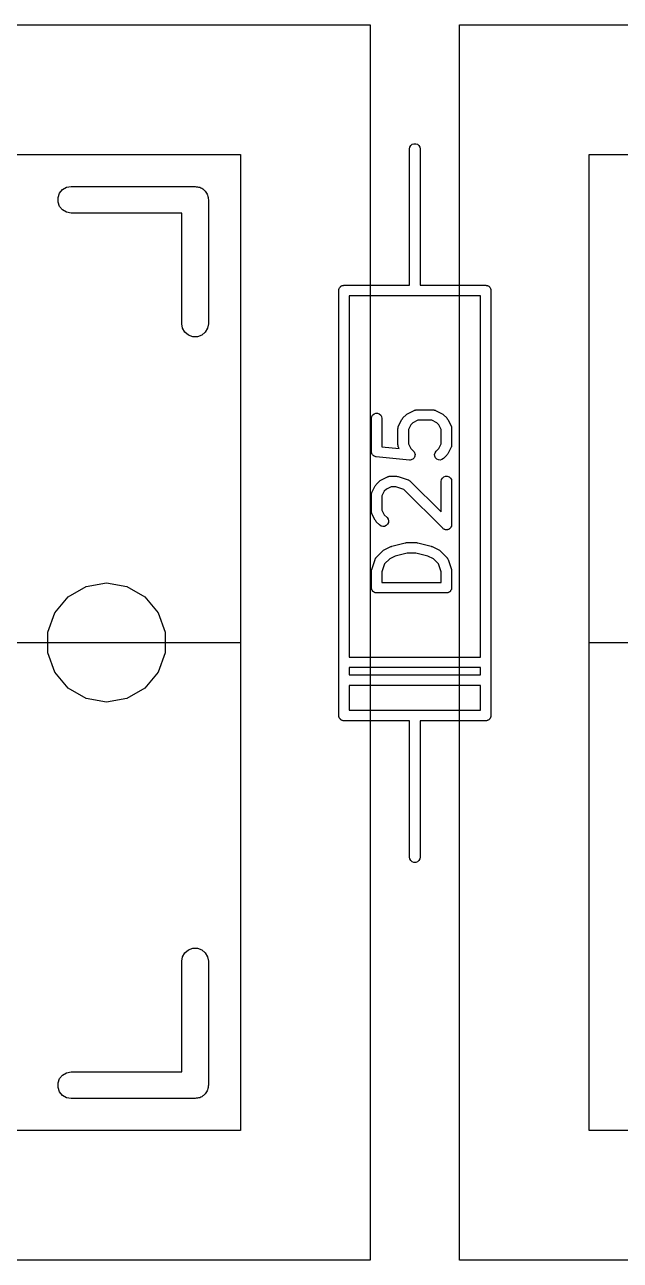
# Model space of a CAD drawing. Header units: millimetres. Extents: x 30 to 728, y -111 to 447.
# Drawn here: x 144.01 to 152.55, y 140.22 to 157.95 of the extents above; entities that cross this region are included whole.
import ezdxf

# ---------------------------------------------------------------- set-up
doc = ezdxf.new("R2010")
doc.units = ezdxf.units.MM
for name, color, linetype in [('BLACK', 7, 'Continuous'), ('プレート', 6, 'Continuous'), ('参照キーキャップ', 7, 'Continuous'), ('寸法', 21, 'Continuous')]:
    doc.layers.add(name, color=color, linetype=linetype)
doc.layers.add('補助線', color=4, linetype='Continuous', transparency=0.8)

# ---------------------------------------------------------------- blocks, each defined once
blk = doc.blocks.new('hhskb-F.SilkS')
at = {"layer": 'BLACK'}
for p, q in [((115.925, -71.92), (115.93, -71.8943)), ((115.925, -73.19), (115.925, -71.92)), ((115.93, -71.8943), (115.943, -71.8718)), ((115.943, -71.8718), (115.962, -71.855)), ((115.962, -71.855), (115.987, -71.8461)), ((115.987, -71.8461), (116.013, -71.8461)), ((116.013, -71.8461), (116.037, -71.855)), ((116.037, -71.855), (116.057, -71.8718)), ((116.057, -71.8718), (116.07, -71.8943)), ((116.07, -71.8943), (116.075, -71.92)), ((116.075, -71.92), (116.075, -73.19)), ((110.95, -72.5041), (111.007, -72.471)), ((111.007, -72.471), (111.072, -72.4595)), ((111.072, -72.4595), (112.85, -72.4595)), ((112.85, -72.4595), (112.866, -72.4624)), ((112.866, -72.4624), (112.883, -72.4624)), ((112.883, -72.4624), (112.899, -72.4681)), ((112.899, -72.4681), (112.915, -72.471)), ((112.915, -72.471), (112.93, -72.4793)), ((112.93, -72.4793), (112.945, -72.485)), ((110.884, -72.6169), (110.907, -72.5547)), ((110.884, -72.6831), (110.884, -72.6169)), ((110.907, -72.5547), (110.95, -72.5041)), ((112.945, -72.485), (112.958, -72.4957)), ((112.958, -72.4957), (112.972, -72.5041)), ((112.972, -72.5041), (112.983, -72.5168)), ((112.983, -72.5168), (112.996, -72.5275)), ((112.996, -72.5275), (113.004, -72.542)), ((113.004, -72.542), (113.015, -72.5547)), ((113.015, -72.5547), (113.021, -72.5704)), ((113.021, -72.5704), (113.029, -72.5848)), ((113.029, -72.5848), (113.032, -72.6013)), ((113.032, -72.6013), (113.038, -72.6169)), ((113.038, -72.6169), (113.038, -72.6336)), ((113.038, -72.6336), (113.04, -72.65)), ((113.04, -72.65), (113.04, -74.428)), ((110.907, -72.7452), (110.884, -72.6831)), ((110.95, -72.7959), (110.907, -72.7452)), ((111.007, -72.829), (110.95, -72.7959)), ((111.072, -72.8405), (111.007, -72.829)), ((112.659, -72.8405), (111.072, -72.8405)), ((112.659, -74.428), (112.659, -72.8405)), ((115.925, -73.877), (115.925, -73.19)), ((116.075, -73.19), (116.075, -73.877)), ((114.927, -73.9038), (114.932, -73.8996)), ((114.932, -73.8996), (114.936, -73.8945)), ((114.936, -73.8945), (114.941, -73.8913)), ((114.941, -73.8913), (114.947, -73.887)), ((114.947, -73.887), (114.953, -73.8848)), ((114.953, -73.8848), (114.958, -73.8815)), ((114.958, -73.8815), (114.965, -73.8804)), ((114.965, -73.8804), (114.971, -73.8781)), ((114.971, -73.8781), (114.978, -73.8781)), ((114.978, -73.8781), (114.984, -73.877)), ((114.984, -73.877), (115.925, -73.877)), ((116.075, -73.877), (117.016, -73.877)), ((117.016, -73.877), (117.022, -73.8781)), ((117.022, -73.8781), (117.029, -73.8781)), ((117.029, -73.8781), (117.035, -73.8804)), ((117.035, -73.8804), (117.042, -73.8815)), ((117.042, -73.8815), (117.047, -73.8848)), ((117.047, -73.8848), (117.053, -73.887)), ((117.053, -73.887), (117.059, -73.8913)), ((117.059, -73.8913), (117.064, -73.8945)), ((117.064, -73.8945), (117.068, -73.8996)), ((117.068, -73.8996), (117.073, -73.9038)), ((114.909, -73.952), (114.91, -73.9455)), ((114.909, -80.048), (114.909, -73.952)), ((114.91, -73.939), (114.912, -73.9328)), ((114.91, -73.9455), (114.91, -73.939)), ((114.912, -73.9328), (114.914, -73.9263)), ((114.914, -73.9263), (114.917, -73.9207)), ((114.917, -73.9207), (114.919, -73.9145)), ((114.919, -73.9145), (114.923, -73.9095)), ((114.923, -73.9095), (114.927, -73.9038)), ((116, -74.027), (115.059, -74.027)), ((115.059, -74.027), (115.059, -79.211)), ((116.941, -74.027), (116, -74.027)), ((116.941, -79.211), (116.941, -74.027)), ((117.073, -73.9038), (117.077, -73.9095)), ((117.077, -73.9095), (117.081, -73.9145)), ((117.081, -73.9145), (117.083, -73.9207)), ((117.083, -73.9207), (117.086, -73.9263)), ((117.086, -73.9263), (117.088, -73.9328)), ((117.088, -73.9328), (117.09, -73.939)), ((117.09, -73.939), (117.09, -73.9455)), ((117.09, -73.9455), (117.091, -73.952)), ((117.091, -73.952), (117.091, -80.048)), ((112.671, -74.4932), (112.659, -74.428)), ((113.04, -74.428), (113.029, -74.4932)), ((112.704, -74.5505), (112.671, -74.4932)), ((112.755, -74.593), (112.704, -74.5505)), ((112.817, -74.6156), (112.755, -74.593)), ((112.945, -74.593), (112.883, -74.6156)), ((112.996, -74.5505), (112.945, -74.593)), ((113.029, -74.4932), (112.996, -74.5505)), ((112.883, -74.6156), (112.817, -74.6156)), ((115.895, -75.7186), (115.99, -75.671)), ((115.99, -75.671), (115.994, -75.6698)), ((115.994, -75.6698), (115.998, -75.6676)), ((115.998, -75.6676), (116.007, -75.6661)), ((116.007, -75.6661), (116.015, -75.6636)), ((116.015, -75.6636), (116.02, -75.6638)), ((116.02, -75.6638), (116.024, -75.6631)), ((116.024, -75.6631), (116.262, -75.6631)), ((116.262, -75.6631), (116.266, -75.6638)), ((116.266, -75.6638), (116.27, -75.6636)), ((116.27, -75.6636), (116.279, -75.6661)), ((116.279, -75.6661), (116.288, -75.6676)), ((116.288, -75.6676), (116.291, -75.6698)), ((116.291, -75.6698), (116.295, -75.671)), ((116.295, -75.671), (116.391, -75.7186)), ((115.377, -75.7857), (115.382, -75.7601)), ((115.377, -76.2619), (115.377, -75.7857)), ((115.382, -75.7601), (115.395, -75.7375)), ((115.395, -75.7375), (115.415, -75.7208)), ((115.415, -75.7208), (115.439, -75.7119)), ((115.439, -75.7119), (115.465, -75.7119)), ((115.465, -75.7119), (115.49, -75.7208)), ((115.49, -75.7208), (115.51, -75.7375)), ((115.51, -75.7375), (115.523, -75.7601)), ((115.523, -75.7601), (115.527, -75.7857)), ((115.527, -75.7857), (115.527, -76.194)), ((115.766, -75.895), (115.814, -75.7998)), ((115.814, -75.7998), (115.821, -75.7901)), ((115.821, -75.7901), (115.828, -75.7803)), ((115.828, -75.7803), (115.876, -75.7327)), ((115.876, -75.7327), (115.885, -75.7258)), ((115.885, -75.7258), (115.895, -75.7186)), ((115.973, -75.8474), (115.943, -75.8778)), ((116.042, -75.8131), (115.973, -75.8474)), ((116.244, -75.8131), (116.042, -75.8131)), ((116.313, -75.8474), (116.244, -75.8131)), ((116.343, -75.8778), (116.313, -75.8474)), ((116.391, -75.7186), (116.4, -75.7258)), ((116.4, -75.7258), (116.41, -75.7327)), ((116.41, -75.7327), (116.458, -75.7803)), ((116.458, -75.7803), (116.465, -75.7901)), ((116.465, -75.7901), (116.472, -75.7998)), ((116.472, -75.7998), (116.519, -75.895)), ((115.758, -75.9286), (115.759, -75.9243)), ((115.758, -76.1667), (115.758, -75.9286)), ((115.759, -75.92), (115.761, -75.9116)), ((115.759, -75.9243), (115.759, -75.92)), ((115.761, -75.9116), (115.763, -75.9029)), ((115.763, -75.9029), (115.765, -75.8992)), ((115.765, -75.8992), (115.766, -75.895)), ((115.943, -75.8778), (115.908, -75.9463)), ((115.908, -75.9463), (115.908, -76.149)), ((116.377, -75.9463), (116.343, -75.8778)), ((116.377, -76.149), (116.377, -75.9463)), ((116.519, -75.895), (116.521, -75.8992)), ((116.521, -75.8992), (116.523, -75.9029)), ((116.523, -75.9029), (116.524, -75.9116)), ((116.524, -75.9116), (116.527, -75.92)), ((116.527, -75.92), (116.527, -75.9243)), ((116.527, -75.9243), (116.527, -75.9286)), ((116.527, -75.9286), (116.527, -76.1667)), ((115.527, -76.194), (115.776, -76.2189)), ((115.759, -76.1709), (115.758, -76.1667)), ((115.759, -76.1752), (115.759, -76.1709)), ((115.761, -76.1837), (115.759, -76.1752)), ((115.763, -76.1923), (115.761, -76.1837)), ((115.765, -76.1961), (115.763, -76.1923)), ((115.766, -76.2002), (115.765, -76.1961)), ((115.776, -76.2189), (115.766, -76.2002)), ((115.908, -76.149), (115.943, -76.2175)), ((116.343, -76.2175), (116.377, -76.149)), ((116.519, -76.2002), (116.472, -76.2954)), ((116.521, -76.1961), (116.519, -76.2002)), ((116.523, -76.1923), (116.521, -76.1961)), ((116.524, -76.1837), (116.523, -76.1923)), ((116.527, -76.1752), (116.524, -76.1837)), ((116.527, -76.1667), (116.527, -76.1709)), ((116.527, -76.1709), (116.527, -76.1752)), ((115.378, -76.2647), (115.377, -76.2619)), ((115.378, -76.2675), (115.378, -76.2647)), ((115.38, -76.2775), (115.378, -76.2675)), ((115.382, -76.2876), (115.38, -76.2775)), ((115.383, -76.29), (115.382, -76.2876)), ((115.384, -76.2928), (115.383, -76.29)), ((115.39, -76.3012), (115.384, -76.2928)), ((115.395, -76.3101), (115.39, -76.3012)), ((115.397, -76.3119), (115.395, -76.3101)), ((115.399, -76.3143), (115.397, -76.3119)), ((115.407, -76.3203), (115.399, -76.3143)), ((115.415, -76.3269), (115.407, -76.3203)), ((115.418, -76.3278), (115.415, -76.3269)), ((115.42, -76.3295), (115.418, -76.3278)), ((115.43, -76.3323), (115.42, -76.3295)), ((115.439, -76.3358), (115.43, -76.3323)), ((115.442, -76.3358), (115.439, -76.3358)), ((115.445, -76.3365), (115.442, -76.3358)), ((115.921, -76.3842), (115.445, -76.3365)), ((115.947, -76.3822), (115.934, -76.3831)), ((115.943, -76.2175), (115.982, -76.2565)), ((115.948, -76.382), (115.947, -76.3822)), ((115.959, -76.3767), (115.948, -76.382)), ((115.948, -76.382), (115.948, -76.382)), ((115.971, -76.3715), (115.959, -76.3767)), ((115.972, -76.371), (115.971, -76.3712)), ((115.971, -76.3712), (115.971, -76.3715)), ((115.98, -76.3621), (115.972, -76.371)), ((115.989, -76.3533), (115.98, -76.3621)), ((115.982, -76.2565), (115.982, -76.2569)), ((115.982, -76.2569), (115.982, -76.2572)), ((115.982, -76.2572), (115.989, -76.2676)), ((115.989, -76.2676), (115.997, -76.2778)), ((115.99, -76.3529), (115.989, -76.3533)), ((115.995, -76.3412), (115.99, -76.3525)), ((115.99, -76.3525), (115.99, -76.3529)), ((116.001, -76.3298), (115.995, -76.3412)), ((115.997, -76.2778), (115.997, -76.2783)), ((115.997, -76.2783), (115.997, -76.2787)), ((115.997, -76.2787), (116, -76.2909)), ((116, -76.2909), (116.003, -76.303)), ((116.002, -76.3165), (116.001, -76.3289)), ((116.001, -76.3289), (116.001, -76.3294)), ((116.001, -76.3294), (116.001, -76.3298)), ((116.003, -76.3039), (116.002, -76.3165)), ((116.003, -76.303), (116.003, -76.3035)), ((116.003, -76.3035), (116.003, -76.3039)), ((116.282, -76.303), (116.289, -76.2778)), ((116.285, -76.3289), (116.282, -76.303)), ((116.296, -76.3525), (116.285, -76.3289)), ((116.289, -76.2778), (116.304, -76.2565)), ((116.314, -76.371), (116.296, -76.3525)), ((116.304, -76.2565), (116.343, -76.2175)), ((116.338, -76.382), (116.314, -76.371)), ((116.364, -76.3842), (116.338, -76.382)), ((116.389, -76.3775), (116.364, -76.3842)), ((116.41, -76.3626), (116.389, -76.3775)), ((116.458, -76.3149), (116.41, -76.3626)), ((116.465, -76.3051), (116.458, -76.3149)), ((116.472, -76.2954), (116.465, -76.3051)), ((115.922, -76.3841), (115.921, -76.3842)), ((115.934, -76.3831), (115.922, -76.3842)), ((115.922, -76.3842), (115.922, -76.3841)), ((115.44, -76.7425), (115.447, -76.7327)), ((115.447, -76.7327), (115.495, -76.6851)), ((115.495, -76.6851), (115.504, -76.6782)), ((115.504, -76.6782), (115.514, -76.671)), ((115.514, -76.671), (115.609, -76.6234)), ((115.609, -76.6234), (115.613, -76.6222)), ((115.613, -76.6222), (115.617, -76.62)), ((115.617, -76.62), (115.626, -76.6185)), ((115.626, -76.6185), (115.634, -76.616)), ((115.634, -76.616), (115.639, -76.6162)), ((115.639, -76.6162), (115.643, -76.6155)), ((115.643, -76.6155), (115.738, -76.6155)), ((115.738, -76.6155), (115.75, -76.6176)), ((115.75, -76.6176), (115.762, -76.6193)), ((115.762, -76.6193), (115.905, -76.6669)), ((115.905, -76.6669), (115.908, -76.669)), ((115.908, -76.669), (115.913, -76.6701)), ((115.913, -76.6701), (115.92, -76.6752)), ((115.92, -76.6752), (115.928, -76.6793)), ((115.928, -76.6793), (115.93, -76.6826)), ((115.93, -76.6826), (115.934, -76.6851)), ((115.934, -76.6851), (116.377, -77.1285)), ((116.377, -76.6905), (116.382, -76.6648)), ((116.377, -77.1285), (116.377, -76.6905)), ((116.382, -76.6648), (116.395, -76.6423)), ((116.395, -76.6423), (116.415, -76.6255)), ((116.415, -76.6255), (116.439, -76.6166)), ((116.439, -76.6166), (116.465, -76.6166)), ((116.465, -76.6166), (116.49, -76.6255)), ((116.49, -76.6255), (116.51, -76.6423)), ((116.51, -76.6423), (116.523, -76.6648)), ((116.523, -76.6648), (116.527, -76.6905)), ((116.527, -76.6905), (116.527, -77.3095)), ((115.377, -76.881), (115.378, -76.8767)), ((115.377, -77.119), (115.377, -76.881)), ((115.378, -76.8724), (115.38, -76.864)), ((115.378, -76.8767), (115.378, -76.8724)), ((115.38, -76.864), (115.382, -76.8553)), ((115.382, -76.8553), (115.384, -76.8516)), ((115.384, -76.8516), (115.385, -76.8474)), ((115.385, -76.8474), (115.433, -76.7522)), ((115.433, -76.7522), (115.44, -76.7425)), ((115.562, -76.8301), (115.527, -76.8987)), ((115.527, -76.8987), (115.527, -77.1013)), ((115.592, -76.7997), (115.562, -76.8301)), ((115.661, -76.7655), (115.592, -76.7997)), ((115.726, -76.7655), (115.661, -76.7655)), ((115.84, -76.8036), (115.726, -76.7655)), ((116.399, -77.3626), (115.84, -76.8036)), ((115.378, -77.1233), (115.377, -77.119)), ((115.378, -77.1276), (115.378, -77.1233)), ((115.38, -77.136), (115.378, -77.1276)), ((115.382, -77.1447), (115.38, -77.136)), ((115.384, -77.1484), (115.382, -77.1447)), ((115.385, -77.1526), (115.384, -77.1484)), ((115.433, -77.2478), (115.385, -77.1526)), ((115.44, -77.2575), (115.433, -77.2478)), ((115.447, -77.2673), (115.44, -77.2575)), ((115.495, -77.3149), (115.447, -77.2673)), ((115.527, -77.1013), (115.562, -77.1699)), ((115.562, -77.1699), (115.601, -77.2089)), ((115.601, -77.2089), (115.616, -77.2302)), ((115.616, -77.2302), (115.622, -77.2554)), ((115.622, -77.2554), (115.62, -77.2813)), ((115.516, -77.3299), (115.495, -77.3149)), ((115.541, -77.3366), (115.516, -77.3299)), ((115.567, -77.3343), (115.541, -77.3366)), ((115.591, -77.3233), (115.567, -77.3343)), ((115.609, -77.3049), (115.591, -77.3233)), ((115.62, -77.2813), (115.609, -77.3049)), ((116.407, -77.3682), (116.399, -77.3626)), ((116.415, -77.3745), (116.407, -77.3682)), ((116.418, -77.3756), (116.415, -77.3745)), ((116.421, -77.3775), (116.418, -77.3756)), ((116.43, -77.38), (116.421, -77.3775)), ((116.439, -77.3834), (116.43, -77.38)), ((116.443, -77.3834), (116.439, -77.3834)), ((116.446, -77.3842), (116.443, -77.3834)), ((116.456, -77.3834), (116.446, -77.3842)), ((116.465, -77.3834), (116.456, -77.3834)), ((116.469, -77.3823), (116.465, -77.3834)), ((116.472, -77.382), (116.469, -77.3823)), ((116.481, -77.3778), (116.472, -77.382)), ((116.49, -77.3745), (116.481, -77.3778)), ((116.492, -77.3724), (116.49, -77.3745)), ((116.495, -77.371), (116.492, -77.3724)), ((116.502, -77.364), (116.495, -77.371)), ((116.51, -77.3577), (116.502, -77.364)), ((116.511, -77.3549), (116.51, -77.3577)), ((116.514, -77.3525), (116.511, -77.3549)), ((116.518, -77.3437), (116.514, -77.3525)), ((116.523, -77.3352), (116.518, -77.3437)), ((116.525, -77.3289), (116.523, -77.3319)), ((116.523, -77.3319), (116.523, -77.3352)), ((116.526, -77.3192), (116.525, -77.3289)), ((116.527, -77.3095), (116.526, -77.3192)), ((115.657, -77.6234), (115.665, -77.6211)), ((115.665, -77.6211), (115.672, -77.6177)), ((115.672, -77.6177), (115.863, -77.5701)), ((115.863, -77.5701), (115.872, -77.5695)), ((115.872, -77.5695), (115.881, -77.5679)), ((115.881, -77.5679), (116.024, -77.5679)), ((116.024, -77.5679), (116.033, -77.5695)), ((116.033, -77.5695), (116.042, -77.5701)), ((116.042, -77.5701), (116.232, -77.6177)), ((116.232, -77.6177), (116.24, -77.6211)), ((116.24, -77.6211), (116.248, -77.6234)), ((115.432, -77.8016), (115.437, -77.7944)), ((115.437, -77.7944), (115.441, -77.7867)), ((115.441, -77.7867), (115.444, -77.7838)), ((115.444, -77.7838), (115.447, -77.7803)), ((115.447, -77.7803), (115.542, -77.6851)), ((115.542, -77.6851), (115.552, -77.6782)), ((115.552, -77.6782), (115.562, -77.671)), ((115.562, -77.671), (115.657, -77.6234)), ((115.64, -77.7997), (115.566, -77.8738)), ((115.717, -77.7612), (115.64, -77.7997)), ((115.89, -77.7179), (115.717, -77.7612)), ((116.015, -77.7179), (115.89, -77.7179)), ((116.188, -77.7612), (116.015, -77.7179)), ((116.265, -77.7997), (116.188, -77.7612)), ((116.248, -77.6234), (116.343, -77.671)), ((116.339, -77.8738), (116.265, -77.7997)), ((116.343, -77.671), (116.353, -77.6782)), ((116.353, -77.6782), (116.363, -77.6851)), ((116.363, -77.6851), (116.458, -77.7803)), ((116.458, -77.7803), (116.46, -77.7838)), ((116.46, -77.7838), (116.464, -77.7867)), ((116.464, -77.7867), (116.468, -77.7944)), ((116.468, -77.7944), (116.473, -77.8016)), ((115.377, -77.9762), (115.379, -77.9643)), ((115.377, -78.2143), (115.377, -77.9762)), ((115.379, -77.9643), (115.381, -77.9525)), ((115.381, -77.9525), (115.429, -77.8096)), ((115.429, -77.8096), (115.431, -77.8058)), ((115.431, -77.8058), (115.432, -77.8016)), ((115.566, -77.8738), (115.527, -77.9884)), ((116.377, -77.9884), (116.339, -77.8738)), ((116.473, -77.8016), (116.474, -77.8058)), ((116.474, -77.8058), (116.476, -77.8096)), ((116.476, -77.8096), (116.524, -77.9525)), ((116.524, -77.9525), (116.525, -77.9643)), ((116.525, -77.9643), (116.527, -77.9762)), ((116.527, -77.9762), (116.527, -78.2143)), ((111.288, -78.1974), (111.58, -78.1458)), ((111.58, -78.1458), (111.872, -78.1974)), ((115.527, -77.9884), (115.527, -78.1393)), ((115.527, -78.1393), (116.377, -78.1393)), ((116.377, -78.1393), (116.377, -77.9884)), ((111.031, -78.3457), (111.288, -78.1974)), ((111.872, -78.1974), (112.129, -78.3457)), ((115.379, -78.2207), (115.377, -78.2143)), ((115.379, -78.2273), (115.379, -78.2207)), ((115.381, -78.2335), (115.379, -78.2273)), ((115.382, -78.2399), (115.381, -78.2335)), ((115.385, -78.2456), (115.382, -78.2399)), ((115.387, -78.2518), (115.385, -78.2456)), ((115.392, -78.2568), (115.387, -78.2518)), ((115.395, -78.2625), (115.392, -78.2568)), ((115.4, -78.2667), (115.395, -78.2625)), ((115.404, -78.2717), (115.4, -78.2667)), ((115.41, -78.275), (115.404, -78.2717)), ((115.415, -78.2792), (115.41, -78.275)), ((115.421, -78.2815), (115.415, -78.2792)), ((115.427, -78.2848), (115.421, -78.2815)), ((115.433, -78.2859), (115.427, -78.2848)), ((115.439, -78.2881), (115.433, -78.2859)), ((115.446, -78.2881), (115.439, -78.2881)), ((115.452, -78.2893), (115.446, -78.2881)), ((116.452, -78.2893), (115.452, -78.2893)), ((116.459, -78.2881), (116.452, -78.2893)), ((116.465, -78.2881), (116.459, -78.2881)), ((116.472, -78.2859), (116.465, -78.2881)), ((116.478, -78.2848), (116.472, -78.2859)), ((116.484, -78.2815), (116.478, -78.2848)), ((116.49, -78.2792), (116.484, -78.2815)), ((116.495, -78.275), (116.49, -78.2792)), ((116.501, -78.2717), (116.495, -78.275)), ((116.505, -78.2667), (116.501, -78.2717)), ((116.51, -78.2625), (116.505, -78.2667)), ((116.513, -78.2568), (116.51, -78.2625)), ((116.517, -78.2518), (116.513, -78.2568)), ((116.52, -78.2456), (116.517, -78.2518)), ((116.523, -78.2399), (116.52, -78.2456)), ((116.524, -78.2335), (116.523, -78.2399)), ((116.526, -78.2273), (116.524, -78.2335)), ((116.527, -78.2143), (116.526, -78.2207)), ((116.526, -78.2207), (116.526, -78.2273)), ((110.84, -78.5729), (111.031, -78.3457)), ((112.129, -78.3457), (112.32, -78.5729)), ((110.739, -78.8517), (110.84, -78.5729)), ((112.32, -78.5729), (112.421, -78.8517)), ((110.739, -79.1483), (110.739, -78.8517)), ((112.421, -78.8517), (112.421, -79.1483)), ((110.84, -79.4271), (110.739, -79.1483)), ((112.421, -79.1483), (112.32, -79.4271)), ((115.059, -79.211), (116.941, -79.211)), ((115.059, -79.361), (115.059, -79.465)), ((116.941, -79.361), (115.059, -79.361)), ((116.941, -79.465), (116.941, -79.361)), ((111.031, -79.6543), (110.84, -79.4271)), ((112.32, -79.4271), (112.129, -79.6543)), ((115.059, -79.465), (116.941, -79.465)), ((111.288, -79.8026), (111.031, -79.6543)), ((112.129, -79.6543), (111.872, -79.8026)), ((116.941, -79.615), (115.059, -79.615)), ((115.059, -79.615), (115.059, -79.973)), ((116.941, -79.973), (116.941, -79.615)), ((111.58, -79.8541), (111.288, -79.8026)), ((111.872, -79.8026), (111.58, -79.8541)), ((114.91, -80.0545), (114.909, -80.048)), ((114.91, -80.061), (114.91, -80.0545)), ((114.912, -80.0672), (114.91, -80.061)), ((114.914, -80.0737), (114.912, -80.0672)), ((114.917, -80.0793), (114.914, -80.0737)), ((114.919, -80.0855), (114.917, -80.0793)), ((114.923, -80.0905), (114.919, -80.0855)), ((114.927, -80.0962), (114.923, -80.0905)), ((114.932, -80.1004), (114.927, -80.0962)), ((114.936, -80.1055), (114.932, -80.1004)), ((115.059, -79.973), (116, -79.973)), ((116, -79.973), (116.941, -79.973)), ((117.068, -80.1004), (117.064, -80.1055)), ((117.073, -80.0962), (117.068, -80.1004)), ((117.077, -80.0905), (117.073, -80.0962)), ((117.081, -80.0855), (117.077, -80.0905)), ((117.083, -80.0793), (117.081, -80.0855)), ((117.086, -80.0737), (117.083, -80.0793)), ((117.088, -80.0672), (117.086, -80.0737)), ((117.09, -80.061), (117.088, -80.0672)), ((117.091, -80.048), (117.09, -80.0545)), ((117.09, -80.0545), (117.09, -80.061)), ((114.941, -80.1087), (114.936, -80.1055)), ((114.947, -80.113), (114.941, -80.1087)), ((114.953, -80.1152), (114.947, -80.113)), ((114.958, -80.1185), (114.953, -80.1152)), ((114.965, -80.1196), (114.958, -80.1185)), ((114.971, -80.1219), (114.965, -80.1196)), ((114.978, -80.1219), (114.971, -80.1219)), ((114.984, -80.123), (114.978, -80.1219)), ((115.925, -80.123), (114.984, -80.123)), ((115.925, -80.81), (115.925, -80.123)), ((117.016, -80.123), (116.075, -80.123)), ((116.075, -80.123), (116.075, -80.81)), ((117.022, -80.1219), (117.016, -80.123)), ((117.029, -80.1219), (117.022, -80.1219)), ((117.035, -80.1196), (117.029, -80.1219)), ((117.042, -80.1185), (117.035, -80.1196)), ((117.047, -80.1152), (117.042, -80.1185)), ((117.053, -80.113), (117.047, -80.1152)), ((117.059, -80.1087), (117.053, -80.113)), ((117.064, -80.1055), (117.059, -80.1087)), ((115.925, -82.08), (115.925, -80.81)), ((116.075, -80.81), (116.075, -82.08)), ((115.93, -82.1057), (115.925, -82.08)), ((115.943, -82.1282), (115.93, -82.1057)), ((115.962, -82.145), (115.943, -82.1282)), ((115.987, -82.1539), (115.962, -82.145)), ((116.013, -82.1539), (115.987, -82.1539)), ((116.037, -82.145), (116.013, -82.1539)), ((116.057, -82.1282), (116.037, -82.145)), ((116.07, -82.1057), (116.057, -82.1282)), ((116.075, -82.08), (116.07, -82.1057)), ((112.671, -83.5068), (112.704, -83.4495)), ((112.704, -83.4495), (112.755, -83.407)), ((112.755, -83.407), (112.817, -83.3844)), ((112.817, -83.3844), (112.883, -83.3844)), ((112.883, -83.3844), (112.945, -83.407)), ((112.945, -83.407), (112.996, -83.4495)), ((112.996, -83.4495), (113.029, -83.5068)), ((112.659, -83.572), (112.671, -83.5068)), ((112.659, -85.1595), (112.659, -83.572)), ((113.029, -83.5068), (113.04, -83.572)), ((113.04, -83.572), (113.04, -85.35)), ((110.907, -85.2548), (110.95, -85.2041)), ((110.95, -85.2041), (111.007, -85.171)), ((111.007, -85.171), (111.072, -85.1595)), ((111.072, -85.1595), (112.659, -85.1595)), ((110.884, -85.3169), (110.907, -85.2548)), ((110.884, -85.3831), (110.884, -85.3169)), ((110.907, -85.4453), (110.884, -85.3831)), ((113.029, -85.4152), (113.021, -85.4296)), ((113.032, -85.3987), (113.029, -85.4152)), ((113.038, -85.3831), (113.032, -85.3987)), ((113.04, -85.35), (113.038, -85.3664)), ((113.038, -85.3664), (113.038, -85.3831)), ((110.95, -85.4959), (110.907, -85.4453)), ((111.007, -85.529), (110.95, -85.4959)), ((111.072, -85.5405), (111.007, -85.529)), ((112.85, -85.5405), (111.072, -85.5405)), ((112.866, -85.5376), (112.85, -85.5405)), ((112.883, -85.5376), (112.866, -85.5376)), ((112.899, -85.5319), (112.883, -85.5376)), ((112.915, -85.529), (112.899, -85.5319)), ((112.93, -85.5207), (112.915, -85.529)), ((112.945, -85.515), (112.93, -85.5207)), ((112.958, -85.5043), (112.945, -85.515)), ((112.972, -85.4959), (112.958, -85.5043)), ((112.983, -85.4832), (112.972, -85.4959)), ((112.996, -85.4725), (112.983, -85.4832)), ((113.004, -85.458), (112.996, -85.4725)), ((113.015, -85.4453), (113.004, -85.458)), ((113.021, -85.4296), (113.015, -85.4453))]:
    blk.add_line(p, q, dxfattribs=at)

msp = doc.modelspace()

# ---------------------------------------------------------------- linework, layer by layer
at = {"layer": 'プレート'}
for points in [[(133.108, 142.086), (133.108, 156.086), (147.108, 156.086), (147.108, 142.086)], [(152.108, 142.086), (152.108, 156.086), (166.108, 156.086), (166.108, 142.086)]]:
    msp.add_lwpolyline(points, close=True, dxfattribs=at)
at = {"layer": '参照キーキャップ', "color": 7}
for points in [[(131.247, 157.947), (148.969, 157.947), (148.969, 140.225), (131.247, 140.225), (131.247, 157.947)], [(150.247, 157.947), (167.969, 157.947), (167.969, 140.225), (150.247, 140.225), (150.247, 157.947)]]:
    msp.add_lwpolyline(points, close=True, dxfattribs=at)
at = {"layer": '補助線'}
for p, q in [((133.108, 149.086), (147.108, 149.086)), ((152.108, 149.086), (166.108, 149.086))]:
    msp.add_line(p, q, dxfattribs=at)

# ---------------------------------------------------------------- block references
at = {"layer": '寸法', "linetype": 'ByBlock'}
msp.add_blockref('hhskb-F.SilkS', (33.608, 228.086), dxfattribs=at)

doc.saveas('drawing.dxf')
